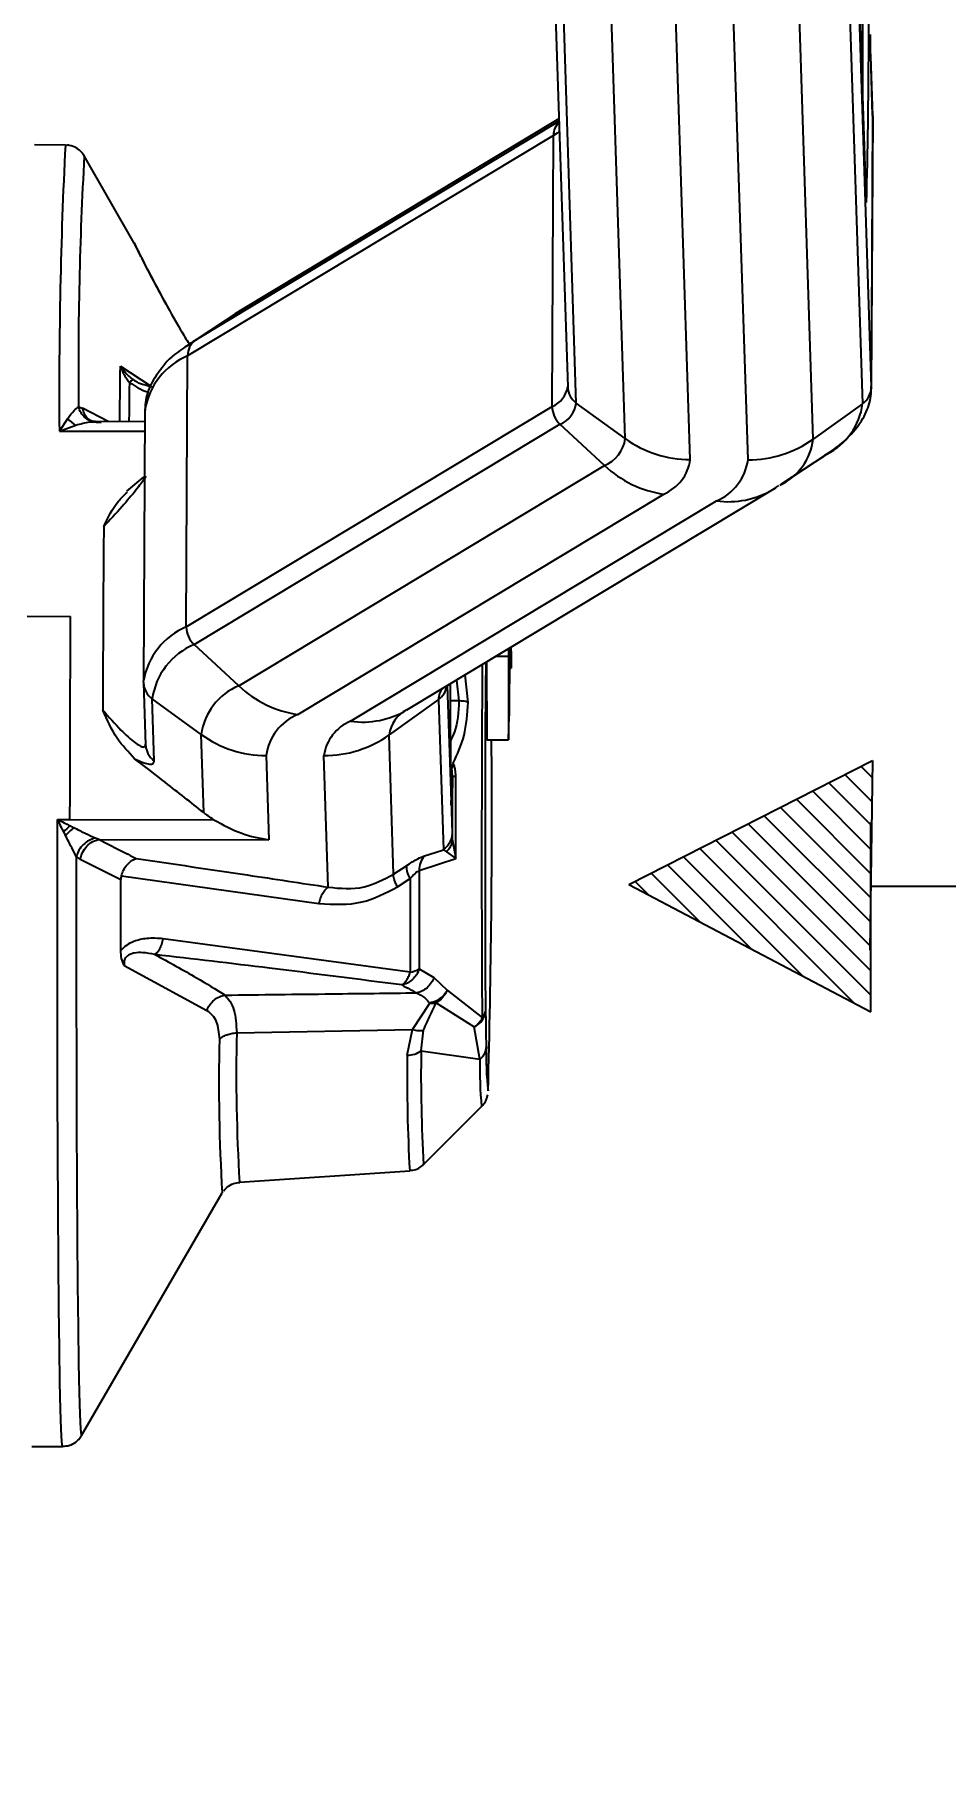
# Model space of a CAD drawing. Header units: millimetres. Extents: x 2454 to 4226, y 715 to 1968.
# Drawn here: x 3100.5 to 3138.3, y 1749.8 to 1821.4 of the extents above; entities that cross this region are included whole.
import ezdxf

# ---------------------------------------------------------------- set-up
doc = ezdxf.new("R2010")
doc.units = ezdxf.units.MM
doc.layers.add('layer 1', color=7, linetype='Continuous')
doc.layers.add('标注', color=3, linetype='Continuous', lineweight=13)
doc.styles.add('SLDTEXTSTYLE1', font='txt.shx', dxfattribs={"width": 0.7, "bigfont": 'gbcbig.shx'})
doc.dimstyles.new('SLDDIMSTYLE12$0', dxfattribs={"dimtxt": 12, "dimasz": 10, "dimexe": 0, "dimexo": 0.0625, "dimgap": 0.875, "dimtad": 1, "dimdec": 1, "dimlfac": 1.8, "dimrnd": 1e-09, "dimzin": 12, "dimdsep": 46, "dimtxsty": 'SLDTEXTSTYLE1', "dimcen": 0.09, "dimdle": 8.16, "dimclrd": 3, "dimclre": 3, "dimadec": 0, "dimazin": 3, "dimtfac": 1, "dimtdec": 1, "dimtofl": 0, "dimtmove": 0, "dimatfit": 3, "dimfxl": 0, "dimfrac": 2, "dimtolj": 1, "dimlwd": 5, "dimlwe": 5, "dimarcsym": 0})

# ---------------------------------------------------------------- blocks, each defined once
blk = doc.blocks.new('*D48')
at = {"layer": 'Defpoints', "color": 0, "transparency": 16777216}
for p in [(3045.699, 1934.269), (3087.523, 1665.434), (3190.72, 1665.434)]:
    blk.add_point(p, dxfattribs=at)
at = {"layer": '标注', "color": 3, "lineweight": 5, "transparency": 16777216}
blk.add_line((3045.762, 1934.269), (3190.72, 1934.269), dxfattribs=at)
at = {"layer": '标注', "color": 3, "linetype": 'Continuous', "lineweight": 5, "transparency": 16777216}
for p, q in [((3190.72, 1924.269), (3190.72, 1675.434)), ((3087.585, 1665.434), (3190.72, 1665.434))]:
    blk.add_line(p, q, dxfattribs=at)
at = {"layer": '标注', "color": 3, "transparency": 16777216}
for points in [[(3189.053, 1924.269), (3192.386, 1924.269), (3190.72, 1934.269)], [(3189.053, 1675.434), (3192.386, 1675.434), (3190.72, 1665.434)]]:
    blk.add_solid(points, dxfattribs=at)
at = {"layer": '标注', "color": 0, "transparency": 16777216, "insert": (3178.416, 1799.851), "char_height": 10, "attachment_point": 5, "rotation": 90, "style": 'SLDTEXTSTYLE1'}
blk.add_mtext('\\A1;{\\H2.28571x;300}', dxfattribs=at)

msp = doc.modelspace()

# ---------------------------------------------------------------- hatches: boundary and pattern name
at = {"layer": 'layer 1'}
h = msp.add_hatch(dxfattribs=at)
h.set_pattern_fill('ANSI31', color=256, scale=0.225, angle=90)
h.set_pattern_definition([(135, (1925.5973, -5331.58696), (-0.50513941, -0.50513941), [])])
h.paths.add_polyline_path([(3135.268, 1791.227), (3125.161, 1786.085), (3135.197, 1780.805), (3135.197, 1786.016)])

# ---------------------------------------------------------------- linework, layer by layer
at = {"color": 7, "linetype": 'Continuous', "lineweight": 25}
for p, q in [((3135.001, 1814.658), (3134.271, 1837.11)), ((3135.001, 1814.643), (3134.271, 1837.094)), ((3121.668, 1835.993), (3122.62, 1806.723)), ((3134.267, 1835.997), (3135.219, 1806.727)), ((3122.976, 1806.061), (3122.024, 1835.331)), ((3133.904, 1835.305), (3134.855, 1806.036)), ((3125.009, 1804.586), (3124.051, 1834.029)), ((3132.808, 1804.57), (3131.851, 1834.012)), ((3127.704, 1803.715), (3126.747, 1833.158)), ((3130.104, 1803.71), (3129.147, 1833.153)), ((3135.274, 1818.005), (3135.194, 1820.486)), ((3135.275, 1817.974), (3135.194, 1820.454)), ((3135.275, 1817.974), (3135.219, 1806.727)), ((3135.275, 1817.974), (3135.274, 1818.005)), ((3135.276, 1817.918), (3135.275, 1817.974)), ((3122.261, 1817.754), (3107.18, 1808.673)), ((3122.258, 1817.859), (3109.045, 1809.903)), ((3122.258, 1817.862), (3109.164, 1809.978)), ((3135.22, 1806.671), (3135.276, 1817.918)), ((3101.773, 1816.77), (3100.493, 1816.772)), ((3122.031, 1817.165), (3106.849, 1808.023)), ((3121.975, 1805.919), (3122.031, 1817.165)), ((3104.63, 1812.703), (3102.556, 1816.314)), ((3135.001, 1814.643), (3135.001, 1814.658)), ((3108.818, 1809.76), (3106.926, 1808.513)), ((3107.18, 1808.673), (3109.045, 1809.903)), ((3109.045, 1809.903), (3108.818, 1809.76)), ((3109.164, 1809.978), (3108.915, 1809.811)), ((3109.045, 1809.903), (3109.164, 1809.978)), ((3107.18, 1808.673), (3106.926, 1808.513)), ((3106.793, 1796.777), (3106.849, 1808.023)), ((3104.058, 1807.593), (3104.178, 1807.306)), ((3104.058, 1807.593), (3104.235, 1807.357)), ((3104.058, 1807.593), (3105.309, 1806.78)), ((3105.429, 1806.702), (3104.882, 1806.866)), ((3135.219, 1806.727), (3135.22, 1806.671)), ((3102.32, 1805.911), (3102.489, 1805.846)), ((3103.555, 1805.291), (3102.489, 1805.846)), ((3105.076, 1805.782), (3105.02, 1794.535)), ((3105.076, 1805.782), (3105.077, 1805.726)), ((3106.793, 1796.777), (3121.975, 1805.919)), ((3125.009, 1804.586), (3122.976, 1806.061)), ((3134.855, 1806.036), (3132.808, 1804.57)), ((3101.526, 1804.899), (3101.87, 1805.418)), ((3101.526, 1804.899), (3102.206, 1805.147)), ((3102.847, 1805.283), (3102.765, 1805.35)), ((3102.791, 1805.348), (3102.813, 1805.344)), ((3105.074, 1805.287), (3102.984, 1805.292)), ((3103.094, 1805.287), (3103.26, 1805.256)), ((3107.117, 1796.042), (3122.299, 1805.184)), ((3124.149, 1803.472), (3122.299, 1805.184)), ((3101.526, 1804.899), (3105.072, 1804.892)), ((3131.478, 1802.693), (3133.369, 1803.94)), ((3108.967, 1794.33), (3124.149, 1803.472)), ((3111.421, 1793.146), (3126.603, 1802.288)), ((3115.949, 1793.333), (3131.131, 1802.475)), ((3131.131, 1802.475), (3131.381, 1802.642)), ((3131.131, 1802.475), (3131.251, 1802.55)), ((3113.606, 1792.862), (3128.788, 1802.004)), ((3100.193, 1797.215), (3101.993, 1797.211)), ((3108.967, 1794.33), (3107.117, 1796.042)), ((3120.159, 1795.868), (3120.156, 1795.567)), ((3120.279, 1795.066), (3120.278, 1795.94)), ((3119.256, 1795.325), (3119.258, 1792.089)), ((3119.661, 1795.568), (3120.156, 1795.567)), ((3120.156, 1795.567), (3120.158, 1792.087)), ((3120.212, 1795.066), (3120.279, 1795.066)), ((3105.021, 1794.479), (3105.02, 1794.535)), ((3105.021, 1794.479), (3105.021, 1794.448)), ((3105.021, 1794.448), (3105.105, 1791.88)), ((3117.624, 1794.341), (3117.779, 1789.569)), ((3118.001, 1794.569), (3118.107, 1793.704)), ((3118.489, 1793.645), (3118.367, 1794.789)), ((3107.41, 1792.311), (3105.377, 1793.786)), ((3105.461, 1791.219), (3105.377, 1793.786)), ((3117.257, 1793.761), (3115.209, 1792.294)), ((3117.257, 1793.761), (3117.459, 1787.53)), ((3118.107, 1793.704), (3117.749, 1793.704)), ((3120.158, 1792.087), (3120.188, 1793.079)), ((3107.515, 1789.07), (3107.41, 1792.311)), ((3115.397, 1786.51), (3115.209, 1792.294)), ((3119.258, 1792.089), (3120.158, 1792.087)), ((3110.105, 1791.44), (3110.219, 1787.939)), ((3112.683, 1785.976), (3112.505, 1791.435)), ((3117.864, 1791.125), (3117.797, 1790.897)), ((3117.779, 1789.569), (3117.823, 1788.222)), ((3101.445, 1788.79), (3101.965, 1788.789)), ((3101.965, 1788.789), (3107.934, 1788.776)), ((3103.174, 1787.954), (3103.007, 1788.012)), ((3103.174, 1787.954), (3110.219, 1787.939)), ((3117.823, 1788.222), (3117.824, 1788.141)), ((3117.824, 1788.141), (3117.828, 1787.975)), ((3117.828, 1787.975), (3117.971, 1787.16)), ((3102.395, 1787.137), (3102.227, 1787.249)), ((3117.459, 1787.53), (3117.583, 1787.446)), ((3117.583, 1787.446), (3117.971, 1787.16)), ((3102.395, 1787.137), (3104.076, 1786.295)), ((3104.097, 1786.45), (3112.298, 1785.297)), ((3115.397, 1786.51), (3115.924, 1786.866)), ((3115.553, 1785.988), (3116.08, 1786.33)), ((3116.084, 1782.447), (3105.834, 1783.834)), ((3104.218, 1782.73), (3107.651, 1780.865)), ((3116.46, 1782.584), (3117.07, 1782.235)), ((3117.07, 1782.235), (3117.616, 1781.699)), ((3117.616, 1781.699), (3119.081, 1780.562)), ((3116.175, 1780.067), (3116.899, 1781.169)), ((3117.155, 1781.178), (3118.738, 1780.177)), ((3119.227, 1780.684), (3119.223, 1780.893)), ((3108.885, 1779.934), (3116.175, 1780.067)), ((3115.961, 1779), (3116.175, 1780.067)), ((3116.537, 1779.18), (3116.641, 1780.043)), ((3118.979, 1778.835), (3118.738, 1780.177)), ((3116.537, 1779.18), (3118.979, 1778.835)), ((3116.638, 1774.473), (3119.044, 1776.87)), ((3108.998, 1773.734), (3116.063, 1774.212)), ((3102.443, 1763.222), (3108.283, 1773.29)), ((3100.377, 1762.772), (3101.658, 1762.77))]:
    msp.add_line(p, q, dxfattribs=at)
at = {"color": 7, "linetype": 'Continuous', "lineweight": 25, "flags": 128}
for points in [[(3122.275, 1817.332), (3122.183, 1817.264), (3122.031, 1817.165)], [(3135.02, 1814.39), (3135.015, 1814.398), (3135.001, 1814.643)], [(3104.03, 1805.29), (3104.031, 1805.383), (3104.035, 1805.716), (3104.039, 1806.044), (3104.042, 1806.366), (3104.046, 1806.682), (3104.05, 1806.992), (3104.054, 1807.295), (3104.058, 1807.593)], [(3104.425, 1805.289), (3104.426, 1805.357), (3104.429, 1805.625), (3104.432, 1805.89), (3104.435, 1806.15), (3104.438, 1806.406), (3104.442, 1806.659), (3104.445, 1806.907)], [(3103.365, 1800.931), (3103.359, 1800.02), (3103.353, 1799.095), (3103.348, 1798.157), (3103.343, 1797.208), (3103.338, 1796.249), (3103.334, 1795.281), (3103.33, 1794.306), (3103.327, 1793.324)], [(3101.965, 1788.789), (3101.967, 1789.854), (3101.97, 1790.918), (3101.972, 1791.981), (3101.976, 1793.041), (3101.98, 1794.095), (3101.984, 1795.142), (3101.988, 1796.182), (3101.993, 1797.211)], [(3120.259, 1795.928), (3120.269, 1795.617), (3120.279, 1795.066)], [(3119.081, 1780.562), (3119.071, 1782.211), (3119.065, 1784.053), (3119.061, 1786.041), (3119.062, 1788.123), (3119.065, 1790.246), (3119.072, 1792.357), (3119.082, 1794.4), (3119.088, 1795.223)], [(3119.223, 1780.893), (3119.214, 1782.483), (3119.208, 1784.258), (3119.205, 1786.174), (3119.205, 1788.181), (3119.208, 1790.227), (3119.215, 1792.262), (3119.225, 1794.231), (3119.232, 1795.31)], [(3117.833, 1790.583), (3117.832, 1790.257), (3117.831, 1789.931), (3117.83, 1789.604), (3117.83, 1789.277), (3117.829, 1788.951), (3117.829, 1788.625), (3117.828, 1788.3), (3117.828, 1787.975)], [(3117.971, 1787.16), (3117.971, 1787.581), (3117.971, 1788.004), (3117.972, 1788.428), (3117.972, 1788.853), (3117.973, 1789.279), (3117.974, 1789.705), (3117.975, 1790.131), (3117.976, 1790.557)], [(3117.809, 1789.53), (3117.806, 1789.45), (3117.799, 1789.359), (3117.792, 1789.348), (3117.785, 1789.419), (3117.779, 1789.569)], [(3101.658, 1762.77), (3101.654, 1762.772), (3101.626, 1762.969), (3101.598, 1763.482), (3101.572, 1764.305), (3101.547, 1765.429), (3101.525, 1766.84), (3101.505, 1768.522), (3101.487, 1770.455), (3101.472, 1772.615), (3101.459, 1774.978), (3101.45, 1777.516), (3101.444, 1780.198), (3101.441, 1782.993), (3101.442, 1785.869), (3101.445, 1788.79)], [(3102.227, 1787.249), (3102.225, 1784.345), (3102.227, 1781.507), (3102.231, 1778.77), (3102.239, 1776.168), (3102.25, 1773.732), (3102.264, 1771.493), (3102.281, 1769.477), (3102.301, 1767.71), (3102.323, 1766.213), (3102.347, 1765.004), (3102.373, 1764.098), (3102.4, 1763.506), (3102.428, 1763.236), (3102.444, 1763.224)], [(3116.456, 1786.667), (3117.305, 1786.944), (3117.971, 1787.16)], [(3116.676, 1787.274), (3117.115, 1787.417), (3117.459, 1787.53)], [(3116.456, 1786.667), (3116.456, 1786.141), (3116.456, 1785.619), (3116.456, 1785.1), (3116.457, 1784.586), (3116.457, 1784.077), (3116.458, 1783.573), (3116.459, 1783.076), (3116.46, 1782.584)], [(3104.076, 1783.347), (3104.076, 1783.71), (3104.076, 1784.076), (3104.076, 1784.442), (3104.076, 1784.811), (3104.076, 1785.18), (3104.076, 1785.551), (3104.076, 1785.923), (3104.076, 1786.295)], [(3116.08, 1786.33), (3116.08, 1785.83), (3116.08, 1785.334), (3116.08, 1784.841), (3116.081, 1784.353), (3116.081, 1783.868), (3116.082, 1783.389), (3116.083, 1782.915), (3116.084, 1782.447)]]:
    msp.add_lwpolyline(points, dxfattribs=at)
at = {"color": 7, "linetype": 'Continuous', "lineweight": 25}
for centre, radius, start, end in [((2838.363, 1821.839), 296.75, 358.56161, 1.04556), ((2769.115, 1821.802), 365.757, 359.5536, 0.79553), ((3122.814, 1817.179), 0.783, 134.84246, 181.01178), ((3306.235, 1806.567), 204.716, 177.14346, 180.46687), ((3262.71, 1807.46), 160.397, 176.83633, 180.55364), ((3107.618, 1808.04), 0.77, 124.71255, 181.25291), ((3107.999, 1805.292), 2.964, 112.83834, 170.47843), ((3103.538, 1808.072), 0.998, 309.89094, 314.245), ((3104.843, 1806.622), 0.489, 121.62598, 144.3936), ((3121.567, 1806.9), 1.063, 292.60004, 352.1228), ((3123.472, 1806.755), 0.853, 182.1421, 234.43234), ((3134.361, 1806.737), 0.857, 305.17423, 359.3645), ((3122.981, 1805.924), 1.006, 180.30083, 227.33757), ((3121.871, 1806.214), 1.116, 292.59962, 352.12381), ((3132.154, 1806.376), 2.722, 296.5064, 352.8278), ((3102.717, 1806.127), 1.105, 219.944, 242.45305), ((3123.605, 1804.78), 1.417, 292.60004, 352.1228), ((3127.704, 1808.323), 4.608, 234.19436, 269.99542), ((3130.121, 1808.34), 4.63, 269.78702, 305.47241), ((3130.358, 1804.886), 2.471, 295.45671, 352.63853), ((3125.906, 1803.964), 1.816, 292.60004, 352.1228), ((3127.954, 1804.008), 2.17, 292.60004, 352.1228), ((3127.238, 1806.739), 4.496, 226.59906, 261.87781), ((3129.289, 1805.58), 3.61, 262.03061, 300.68345), ((3107.943, 1794.045), 2.964, 112.83834, 170.47843), ((3107.799, 1796.782), 1.006, 180.30083, 227.33725), ((3108.22, 1793.393), 2.87, 112.59978, 172.1229), ((3203.812, 1793.107), 83.624, 178.07625, 180.01885), ((3105.873, 1794.48), 0.853, 182.14209, 234.43208), ((3109.954, 1791.959), 2.569, 112.60004, 172.1228), ((3112.056, 1797.597), 4.496, 226.59907, 261.87782), ((3116.757, 1794.466), 0.864, 305.31958, 351.21706), ((3349.249, 1793.484), 231.504, 179.76935, 180.96895), ((3117.98, 1793.753), 0.724, 139.09014, 179.3865), ((3112.255, 1791.143), 2.17, 112.60004, 172.1228), ((3114.107, 1796.438), 3.61, 262.03061, 300.68345), ((3116.543, 1792.127), 1.344, 116.5064, 172.8278), ((3110.106, 1796.048), 4.608, 234.19437, 269.99542), ((3114.304, 1791.186), 1.816, 112.60004, 172.1228), ((3112.522, 1796.065), 4.63, 269.78687, 305.47231), ((2700.486, 1788.945), 418.985, 358.43767, 0.42984), ((3072.217, 1791.072), 45.618, 358.06291, 359.38628), ((3104.431, 1785.703), 3.745, 131.18021, 136.71101), ((3117.304, 1786.703), 0.848, 137.69567, 182.40702), ((3116.885, 1786.854), 0.961, 179.32203, 213.09586), ((3115.904, 1783.532), 1.099, 279.43514, 300.39489), ((3118.389, 1780.936), 0.836, 294.72178, 357.04058), ((3118.725, 1780.912), 0.498, 315.5101, 357.90492), ((3118.202, 1781), 0.982, 303.12099, 333.53419), ((3183.066, 1777.867), 74.923, 178.62808, 183.50259), ((3186.447, 1778.241), 77.581, 178.74946, 183.3305), ((3131.613, 1778.894), 12.375, 177.77585, 186.36607), ((3185.22, 1778.07), 69.265, 179.23106, 183.19296), ((3181.87, 1778.232), 65.339, 179.16944, 183.29776), ((3135.931, 1778.412), 16.957, 178.56866, 185.21803)]:
    msp.add_arc(centre, radius, start, end, dxfattribs=at)
for points, knots in [([(3135.194, 1820.454), (3135.192, 1820.557), (3135.186, 1820.767), (3135.182, 1821.157), (3135.18, 1821.355)], [0, 0, 0, 0, 0.490293, 1, 1, 1, 1]), ([(3102.58, 1816.266), (3102.576, 1816.274), (3102.557, 1816.321), (3102.458, 1816.471), (3102.247, 1816.651), (3101.995, 1816.766), (3101.828, 1816.757), (3101.772, 1816.753)], [0, 0, 0, 0, 0.048878, 0.281774, 0.552307, 0.850311, 1, 1, 1, 1]), ([(3135.01, 1814.466), (3135.01, 1814.466), (3135.011, 1814.456), (3135.005, 1814.514), (3135.002, 1814.608), (3135.001, 1814.658)], [0, 0, 0, 0, 0.025703, 0.471042, 1, 1, 1, 1]), ([(3105.955, 1810.168), (3105.754, 1810.539), (3105.443, 1811.11), (3105.112, 1811.75), (3104.904, 1812.157), (3104.754, 1812.456), (3104.659, 1812.645), (3104.619, 1812.725), (3104.633, 1812.697), (3104.699, 1812.561), (3104.862, 1812.234), (3105.206, 1811.551), (3105.602, 1810.813), (3105.81, 1810.426)], [0, 0, 0, 0, 0.145378, 0.223779, 0.296988, 0.367211, 0.435115, 0.50037, 0.565984, 0.632494, 0.700413, 0.842898, 1, 1, 1, 1]), ([(3105.81, 1810.426), (3106.059, 1809.974), (3106.425, 1809.31), (3106.793, 1808.705), (3106.911, 1808.512)], [0, 0, 0, 0, 0.680859, 1, 1, 1, 1]), ([(3107.204, 1808.688), (3107.025, 1808.572), (3106.49, 1808.226), (3106.006, 1807.858), (3105.803, 1807.551), (3105.796, 1807.541)], [0, 0, 0, 0, 0.327559, 0.977744, 1, 1, 1, 1]), ([(3104.178, 1807.306), (3104.224, 1807.223), (3104.301, 1807.081), (3104.402, 1806.958), (3104.445, 1806.907)], [0, 0, 0, 0, 0.583032, 1, 1, 1, 1]), ([(3104.586, 1807.038), (3104.517, 1807.091), (3104.389, 1807.188), (3104.284, 1807.303), (3104.235, 1807.357)], [0, 0, 0, 0, 0.53648, 1, 1, 1, 1]), ([(3105.796, 1807.541), (3105.625, 1807.316), (3105.292, 1806.876), (3105.088, 1806.224), (3105.08, 1805.828), (3105.077, 1805.695)], [0, 0, 0, 0, 0.409827, 0.801838, 1, 1, 1, 1]), ([(3104.445, 1806.907), (3104.554, 1806.836), (3104.79, 1806.683), (3105.063, 1806.555), (3105.212, 1806.516), (3105.227, 1806.512)], [0, 0, 0, 0, 0.440035, 0.944506, 1, 1, 1, 1]), ([(3104.586, 1807.038), (3104.658, 1806.992), (3104.76, 1806.925), (3104.859, 1806.88), (3104.888, 1806.867)], [0, 0, 0, 0, 0.705837, 1, 1, 1, 1]), ([(3133.092, 1803.765), (3133.273, 1803.88), (3133.813, 1804.223), (3134.473, 1804.813), (3134.991, 1805.569), (3135.208, 1806.228), (3135.216, 1806.625), (3135.218, 1806.758)], [0, 0, 0, 0, 0.145914, 0.435546, 0.672725, 0.890111, 1, 1, 1, 1]), ([(3101.87, 1805.418), (3101.961, 1805.539), (3102.122, 1805.753), (3102.26, 1805.863), (3102.32, 1805.911)], [0, 0, 0, 0, 0.5684211, 1, 1, 1, 1]), ([(3103.094, 1805.287), (3103.008, 1805.292), (3102.834, 1805.301), (3102.598, 1805.435), (3102.411, 1805.642), (3102.35, 1805.823), (3102.32, 1805.911)], [0, 0, 0, 0, 0.243227, 0.500002, 0.756776, 1, 1, 1, 1]), ([(3103.26, 1805.256), (3103.172, 1805.253), (3102.99, 1805.246), (3102.748, 1805.367), (3102.564, 1805.572), (3102.513, 1805.757), (3102.489, 1805.846)], [0, 0, 0, 0, 0.242333, 0.499939, 0.757578, 1, 1, 1, 1]), ([(3102.206, 1805.147), (3102.404, 1805.203), (3102.72, 1805.29), (3102.993, 1805.288), (3103.094, 1805.287)], [0, 0, 0, 0, 0.629088, 1, 1, 1, 1]), ([(3105.116, 1803.036), (3105.096, 1803), (3105.05, 1802.915), (3104.906, 1802.712), (3104.61, 1802.331), (3104.072, 1801.696), (3103.618, 1801.206), (3103.364, 1800.931)], [0, 0, 0, 0, 0.084344, 0.197908, 0.319735, 0.619033, 1, 1, 1, 1]), ([(3105.062, 1803.003), (3105.031, 1802.988), (3104.946, 1802.948), (3104.681, 1802.711), (3104.427, 1802.5), (3104.313, 1802.406)], [0, 0, 0, 0, 0.249186, 0.666157, 1, 1, 1, 1]), ([(3103.364, 1800.931), (3103.538, 1801.302), (3103.788, 1801.835), (3104.217, 1802.246), (3104.348, 1802.37)], [0, 0, 0, 0, 0.6973653, 1, 1, 1, 1]), ([(3118.107, 1793.704), (3118.083, 1793.243), (3118.051, 1792.621), (3117.814, 1792.168), (3117.752, 1792.05)], [0, 0, 0, 0, 0.740099, 1, 1, 1, 1]), ([(3117.863, 1791.125), (3118.039, 1791.492), (3118.388, 1792.219), (3118.456, 1793.172), (3118.489, 1793.645)], [0, 0, 0, 0, 0.504511, 1, 1, 1, 1]), ([(3118.489, 1793.645), (3118.467, 1793.653), (3118.421, 1793.67), (3118.325, 1793.689), (3118.219, 1793.701), (3118.144, 1793.703), (3118.107, 1793.704)], [0, 0, 0, 0, 0.249263, 0.504427, 0.75727, 1, 1, 1, 1]), ([(3104.649, 1791.307), (3104.392, 1791.578), (3103.831, 1792.172), (3103.504, 1792.919), (3103.327, 1793.324)], [0, 0, 0, 0, 0.456847, 1, 1, 1, 1]), ([(3103.327, 1793.324), (3103.578, 1793.039), (3104.026, 1792.528), (3104.559, 1792.039), (3104.852, 1791.845), (3104.995, 1791.786), (3105.041, 1791.807), (3105.061, 1791.816)], [0, 0, 0, 0, 0.38039, 0.67954, 0.801166, 0.914566, 1, 1, 1, 1]), ([(3105.061, 1791.816), (3105.067, 1791.817), (3105.103, 1791.823), (3105.104, 1791.871), (3105.104, 1791.912)], [0, 0, 0, 0, 0.157531, 1, 1, 1, 1]), ([(3105.104, 1791.912), (3105.105, 1791.844), (3105.106, 1791.766), (3105.134, 1791.694), (3105.137, 1791.685)], [0, 0, 0, 0, 0.873304, 1, 1, 1, 1]), ([(3105.137, 1791.685), (3105.155, 1791.631), (3105.193, 1791.512), (3105.304, 1791.35), (3105.408, 1791.263), (3105.461, 1791.219)], [0, 0, 0, 0, 0.299456, 0.649728, 1, 1, 1, 1]), ([(3107.515, 1789.07), (3106.985, 1789.487), (3106.032, 1790.237), (3105.074, 1790.978), (3104.649, 1791.307)], [0, 0, 0, 0, 0.556185, 1, 1, 1, 1]), ([(3104.649, 1791.307), (3104.775, 1791.248), (3105.018, 1791.134), (3105.274, 1791.073), (3105.435, 1791.092), (3105.452, 1791.176), (3105.461, 1791.219)], [0, 0, 0, 0, 0.269213, 0.518054, 0.756633, 1, 1, 1, 1]), ([(3117.833, 1790.583), (3117.832, 1790.641), (3117.832, 1790.724), (3117.819, 1790.825), (3117.807, 1790.873), (3117.8, 1790.89), (3117.797, 1790.897)], [0, 0, 0, 0, 0.578898, 0.832506, 0.924254, 1, 1, 1, 1]), ([(3117.976, 1790.557), (3117.972, 1790.656), (3117.967, 1790.809), (3117.922, 1791.004), (3117.883, 1791.086), (3117.863, 1791.125)], [0, 0, 0, 0, 0.48361, 0.750827, 1, 1, 1, 1]), ([(3117.786, 1789.423), (3117.786, 1789.423), (3117.788, 1789.409), (3117.785, 1789.422), (3117.784, 1789.441), (3117.782, 1789.512), (3117.781, 1789.528)], [0, 0, 0, 0, 0.000728, 0.234818, 0.828134, 1, 1, 1, 1]), ([(3101.705, 1788.271), (3101.654, 1788.372), (3101.568, 1788.544), (3101.481, 1788.718), (3101.445, 1788.79)], [0, 0, 0, 0, 0.586698, 1, 1, 1, 1]), ([(3101.445, 1788.79), (3101.538, 1788.742), (3101.712, 1788.652), (3101.884, 1788.563), (3101.965, 1788.522)], [0, 0, 0, 0, 0.533477, 1, 1, 1, 1]), ([(3107.934, 1788.776), (3107.854, 1788.828), (3107.71, 1788.92), (3107.575, 1789.024), (3107.515, 1789.07)], [0, 0, 0, 0, 0.558659, 1, 1, 1, 1]), ([(3107.934, 1788.776), (3108.317, 1788.565), (3109.061, 1788.153), (3109.841, 1788.009), (3110.219, 1787.939)], [0, 0, 0, 0, 0.514389, 1, 1, 1, 1]), ([(3101.783, 1788.115), (3101.769, 1788.144), (3101.743, 1788.196), (3101.716, 1788.248), (3101.705, 1788.271)], [0, 0, 0, 0, 0.555902, 1, 1, 1, 1]), ([(3102.122, 1788.442), (3102.065, 1788.393), (3101.946, 1788.292), (3101.838, 1788.175), (3101.783, 1788.115)], [0, 0, 0, 0, 0.486922, 1, 1, 1, 1]), ([(3102.227, 1787.249), (3102.165, 1787.368), (3102.028, 1787.631), (3101.87, 1787.944), (3101.783, 1788.115)], [0, 0, 0, 0, 0.454471, 1, 1, 1, 1]), ([(3102.122, 1788.442), (3102.093, 1788.457), (3102.041, 1788.483), (3101.988, 1788.51), (3101.965, 1788.522)], [0, 0, 0, 0, 0.55572, 1, 1, 1, 1]), ([(3103.007, 1788.012), (3102.883, 1788.069), (3102.609, 1788.197), (3102.295, 1788.355), (3102.122, 1788.442)], [0, 0, 0, 0, 0.452023, 1, 1, 1, 1]), ([(3103.007, 1788.012), (3102.923, 1787.986), (3102.749, 1787.932), (3102.512, 1787.752), (3102.321, 1787.516), (3102.258, 1787.337), (3102.227, 1787.249)], [0, 0, 0, 0, 0.2407228, 0.4965557, 0.7542523, 1, 1, 1, 1]), ([(3102.395, 1787.137), (3102.421, 1787.234), (3102.473, 1787.433), (3102.66, 1787.693), (3102.904, 1787.885), (3103.086, 1787.931), (3103.174, 1787.954)], [0, 0, 0, 0, 0.242424, 0.500064, 0.757669, 1, 1, 1, 1]), ([(3103.174, 1787.954), (3103.461, 1787.808), (3103.977, 1787.546), (3104.487, 1787.282), (3104.714, 1787.165)], [0, 0, 0, 0, 0.5557071, 1, 1, 1, 1]), ([(3117.828, 1787.975), (3117.825, 1787.927), (3117.818, 1787.83), (3117.768, 1787.689), (3117.691, 1787.558), (3117.619, 1787.483), (3117.583, 1787.446)], [0, 0, 0, 0, 0.247793, 0.5, 0.752208, 1, 1, 1, 1]), ([(3104.097, 1786.45), (3104.125, 1786.532), (3104.186, 1786.706), (3104.338, 1786.924), (3104.499, 1787.069), (3104.627, 1787.138), (3104.691, 1787.158), (3104.714, 1787.165)], [0, 0, 0, 0, 0.2338656, 0.499894, 0.7497326, 0.9140094, 1, 1, 1, 1]), ([(3104.714, 1787.165), (3106.25, 1786.94), (3108.915, 1786.548), (3111.561, 1786.146), (3112.683, 1785.976)], [0, 0, 0, 0, 0.576279, 1, 1, 1, 1]), ([(3115.924, 1786.866), (3116.09, 1786.972), (3116.374, 1787.155), (3116.587, 1787.239), (3116.676, 1787.274)], [0, 0, 0, 0, 0.582254, 1, 1, 1, 1]), ([(3104.097, 1786.45), (3104.09, 1786.422), (3104.078, 1786.371), (3104.077, 1786.319), (3104.076, 1786.295)], [0, 0, 0, 0, 0.548534, 1, 1, 1, 1]), ([(3112.683, 1785.976), (3113.182, 1785.926), (3114.099, 1785.835), (3114.991, 1786.299), (3115.397, 1786.51)], [0, 0, 0, 0, 0.5442934, 1, 1, 1, 1]), ([(3115.553, 1785.988), (3115.525, 1786.044), (3115.469, 1786.158), (3115.416, 1786.307), (3115.388, 1786.431), (3115.394, 1786.484), (3115.397, 1786.51)], [0, 0, 0, 0, 0.250761, 0.505592, 0.757512, 1, 1, 1, 1]), ([(3116.456, 1786.667), (3116.429, 1786.654), (3116.371, 1786.625), (3116.24, 1786.513), (3116.143, 1786.403), (3116.08, 1786.33)], [0, 0, 0, 0, 0.241397, 0.501809, 1, 1, 1, 1]), ([(3112.298, 1785.297), (3112.9, 1785.261), (3114.017, 1785.193), (3115.069, 1785.737), (3115.553, 1785.988)], [0, 0, 0, 0, 0.539075, 1, 1, 1, 1]), ([(3112.298, 1785.297), (3112.318, 1785.375), (3112.359, 1785.533), (3112.453, 1785.736), (3112.564, 1785.897), (3112.643, 1785.95), (3112.683, 1785.976)], [0, 0, 0, 0, 0.243044, 0.497225, 0.752876, 1, 1, 1, 1]), ([(3105.834, 1783.834), (3105.606, 1783.851), (3105.201, 1783.881), (3104.678, 1783.762), (3104.309, 1783.581), (3104.15, 1783.421), (3104.076, 1783.347)], [0, 0, 0, 0, 0.37521, 0.666986, 0.844772, 1, 1, 1, 1]), ([(3105.48, 1783.183), (3105.517, 1783.209), (3105.591, 1783.262), (3105.693, 1783.415), (3105.779, 1783.608), (3105.816, 1783.759), (3105.834, 1783.834)], [0, 0, 0, 0, 0.245495, 0.5, 0.754505, 1, 1, 1, 1]), ([(3104.218, 1782.73), (3104.175, 1782.82), (3104.096, 1782.986), (3104.082, 1783.233), (3104.076, 1783.347)], [0, 0, 0, 0, 0.5416834, 1, 1, 1, 1]), ([(3105.48, 1783.183), (3105.32, 1783.215), (3105.045, 1783.27), (3104.708, 1783.262), (3104.505, 1783.21), (3104.396, 1783.161), (3104.307, 1783.095), (3104.243, 1783.009), (3104.211, 1782.915), (3104.204, 1782.821), (3104.213, 1782.762), (3104.218, 1782.73)], [0, 0, 0, 0, 0.339255, 0.578347, 0.663574, 0.730427, 0.788996, 0.843609, 0.891048, 0.941203, 1, 1, 1, 1]), ([(3105.48, 1783.183), (3106.072, 1782.863), (3107.094, 1782.308), (3108.012, 1781.738), (3108.399, 1781.497)], [0, 0, 0, 0, 0.578682, 1, 1, 1, 1]), ([(3115.73, 1781.919), (3113.908, 1782.154), (3110.522, 1782.592), (3107.074, 1782.996), (3105.48, 1783.183)], [0, 0, 0, 0, 0.5379635, 1, 1, 1, 1]), ([(3115.73, 1781.919), (3115.765, 1781.941), (3115.835, 1781.985), (3115.933, 1782.107), (3116.02, 1782.26), (3116.062, 1782.385), (3116.084, 1782.447)], [0, 0, 0, 0, 0.249989, 0.500011, 0.750008, 1, 1, 1, 1]), ([(3117.07, 1782.235), (3117.036, 1782.156), (3116.967, 1781.995), (3116.789, 1781.797), (3116.575, 1781.65), (3116.417, 1781.61), (3116.34, 1781.591)], [0, 0, 0, 0, 0.244617, 0.499999, 0.755381, 1, 1, 1, 1]), ([(3107.651, 1780.865), (3107.686, 1780.943), (3107.757, 1781.101), (3107.938, 1781.296), (3108.157, 1781.442), (3108.32, 1781.479), (3108.399, 1781.497)], [0, 0, 0, 0, 0.242306, 0.49683, 0.753043, 1, 1, 1, 1]), ([(3108.399, 1781.497), (3109.877, 1781.515), (3112.524, 1781.547), (3115.171, 1781.578), (3116.34, 1781.591)], [0, 0, 0, 0, 0.558226, 1, 1, 1, 1]), ([(3108.399, 1781.497), (3108.543, 1781.327), (3108.818, 1781.002), (3108.863, 1780.277), (3108.885, 1779.934)], [0, 0, 0, 0, 0.5262167, 1, 1, 1, 1]), ([(3115.73, 1781.919), (3115.847, 1781.857), (3116.053, 1781.748), (3116.254, 1781.639), (3116.34, 1781.591)], [0, 0, 0, 0, 0.566945, 1, 1, 1, 1]), ([(3116.34, 1781.591), (3116.46, 1781.529), (3116.667, 1781.423), (3116.83, 1781.244), (3116.899, 1781.169)], [0, 0, 0, 0, 0.580226, 1, 1, 1, 1]), ([(3117.616, 1781.699), (3117.576, 1781.635), (3117.497, 1781.507), (3117.322, 1781.35), (3117.14, 1781.243), (3117.002, 1781.194), (3116.931, 1781.176), (3116.909, 1781.172), (3116.901, 1781.17), (3116.899, 1781.17)], [0, 0, 0, 0, 0.249887, 0.499773, 0.749657, 0.925292, 0.975266, 0.990784, 1, 1, 1, 1]), ([(3117.616, 1781.699), (3117.561, 1781.59), (3117.452, 1781.373), (3117.254, 1781.243), (3117.155, 1781.178)], [0, 0, 0, 0, 0.500002, 1, 1, 1, 1]), ([(3107.651, 1780.865), (3107.801, 1780.738), (3108.082, 1780.501), (3108.138, 1779.928), (3108.164, 1779.661)], [0, 0, 0, 0, 0.5331504, 1, 1, 1, 1]), ([(3116.641, 1780.043), (3116.735, 1780.263), (3116.891, 1780.626), (3117.056, 1780.953), (3117.127, 1781.11), (3117.147, 1781.159), (3117.155, 1781.178)], [0, 0, 0, 0, 0.504339, 0.834166, 0.937893, 1, 1, 1, 1]), ([(3116.899, 1781.169), (3116.942, 1781.166), (3117.008, 1781.162), (3117.086, 1781.168), (3117.128, 1781.173), (3117.148, 1781.176), (3117.155, 1781.178)], [0, 0, 0, 0, 0.497747, 0.757125, 0.91733, 1, 1, 1, 1]), ([(3116.175, 1780.067), (3116.26, 1780.05), (3116.428, 1780.015), (3116.57, 1780.034), (3116.641, 1780.043)], [0, 0, 0, 0, 0.5, 1, 1, 1, 1]), ([(3119.248, 1779.374), (3119.243, 1779.661), (3119.237, 1780.127), (3119.23, 1780.529), (3119.227, 1780.684)], [0, 0, 0, 0, 0.615057, 1, 1, 1, 1]), ([(3119.04, 1776.875), (3119.061, 1776.893), (3119.131, 1776.955), (3119.204, 1777.078), (3119.26, 1777.204), (3119.286, 1777.294), (3119.296, 1777.341), (3119.299, 1777.356), (3119.299, 1777.357)], [0, 0, 0, 0, 0.1070321, 0.3536739, 0.5581545, 0.745284, 0.9899567, 1, 1, 1, 1]), ([(3116.07, 1774.226), (3116.155, 1774.235), (3116.331, 1774.252), (3116.547, 1774.379), (3116.649, 1774.49), (3116.692, 1774.537)], [0, 0, 0, 0, 0.350259, 0.724175, 1, 1, 1, 1]), ([(3108.345, 1773.375), (3108.389, 1773.428), (3108.493, 1773.556), (3108.735, 1773.699), (3108.929, 1773.717), (3109.02, 1773.726)], [0, 0, 0, 0, 0.279043, 0.660194, 1, 1, 1, 1]), ([(3101.658, 1762.782), (3101.759, 1762.786), (3101.957, 1762.795), (3102.202, 1762.937), (3102.367, 1763.1), (3102.448, 1763.225), (3102.469, 1763.272), (3102.474, 1763.284)], [0, 0, 0, 0, 0.263596, 0.51819, 0.736186, 0.933217, 1, 1, 1, 1])]:
    msp.add_open_spline(points, degree=3, knots=knots, dxfattribs=at)
for points in [[(3117.976, 1790.557), (3117.935, 1790.561), (3117.854, 1790.569), (3117.84, 1790.579), (3117.833, 1790.583)], [(3117.823, 1788.222), (3117.818, 1788.155), (3117.808, 1788.021), (3117.732, 1787.832), (3117.618, 1787.661), (3117.512, 1787.574), (3117.459, 1787.53)], [(3116.46, 1782.584), (3116.426, 1782.501), (3116.358, 1782.336), (3116.182, 1782.133), (3115.969, 1781.981), (3115.81, 1781.94), (3115.73, 1781.919)], [(3108.164, 1779.661), (3108.206, 1779.698), (3108.29, 1779.773), (3108.466, 1779.856), (3108.666, 1779.915), (3108.812, 1779.928), (3108.885, 1779.934)], [(3118.979, 1778.836), (3119.019, 1778.873), (3119.098, 1778.947), (3119.181, 1779.081), (3119.236, 1779.224), (3119.244, 1779.324), (3119.248, 1779.374)], [(3115.961, 1779), (3116.069, 1779.012), (3116.284, 1779.036), (3116.453, 1779.132), (3116.537, 1779.18)]]:
    msp.add_open_spline(points, degree=3, dxfattribs=at)
at = {"layer": 'layer 1'}
for p, q in [((3125.161, 1786.085), (3135.268, 1791.227)), ((3135.268, 1791.227), (3135.161, 1783.369)), ((3135.197, 1780.805), (3135.197, 1788.664)), ((3125.161, 1786.085), (3135.197, 1780.805)), ((3135.197, 1786.016), (3148.792, 1786.016))]:
    msp.add_line(p, q, dxfattribs=at)

# ---------------------------------------------------------------- dimensions: what is measured, and where the dimension line sits
at = {"layer": '标注'}
dim = msp.add_linear_dim(base=(3190.72, 1665.434), p1=(3045.699, 1934.269), p2=(3087.523, 1665.434), angle=90, text='{\\H2.28571x;300}', dimstyle='SLDDIMSTYLE12$0', override={"dimtxt": 10, "dimtdec": 3, "dimtzin": 0}, dxfattribs=at)
dim.commit()
dim.dimension.update_dxf_attribs({"geometry": '*D48', "text_midpoint": (3178.416, 1799.851)})

doc.saveas('drawing.dxf')
